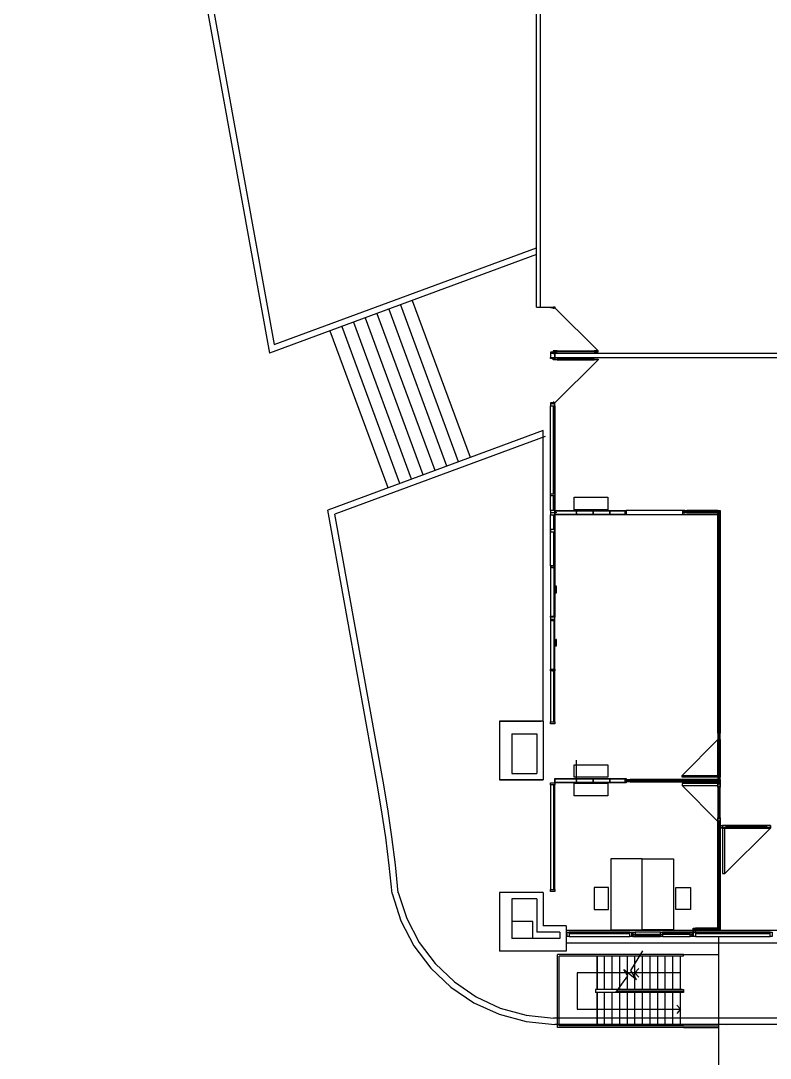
# Model space of a CAD drawing. Header units: metres. Extents: x 2 to 323, y -2 to 254.
# Drawn here: x 55.43 to 73.38, y 139.49 to 164.32 of the extents above; entities that cross this region are included whole.
import ezdxf

# ---------------------------------------------------------------- set-up
doc = ezdxf.new("R2010")
doc.units = ezdxf.units.M
doc.layers.add('REFERENCIA', color=7, linetype='Continuous')

msp = doc.modelspace()

# ---------------------------------------------------------------- linework, layer by layer
at = {"layer": 'REFERENCIA'}
for p, q in [((67.783, 157.471), (67.783, 165.052)), ((67.783, 157.471), (67.783, 165.052)), ((67.783, 157.471), (67.783, 165.052)), ((67.883, 157.471), (67.883, 165.052)), ((67.883, 157.471), (67.883, 165.052)), ((67.883, 157.471), (67.883, 165.052)), ((67.783, 158.726), (61.39, 156.368)), ((67.783, 158.726), (61.39, 156.368)), ((67.783, 158.726), (61.39, 156.368)), ((65.92, 153.764), (64.535, 157.517)), ((65.92, 153.764), (64.535, 157.517)), ((65.92, 153.764), (64.535, 157.517)), ((66.201, 153.868), (64.817, 157.62)), ((66.201, 153.868), (64.817, 157.62)), ((66.201, 153.868), (64.817, 157.62)), ((65.357, 153.556), (63.973, 157.309)), ((65.357, 153.556), (63.973, 157.309)), ((65.357, 153.556), (63.973, 157.309)), ((65.638, 153.66), (64.254, 157.413)), ((65.638, 153.66), (64.254, 157.413)), ((65.638, 153.66), (64.254, 157.413)), ((67.783, 157.471), (68.219, 157.471)), ((68.221, 157.448), (69.262, 156.419)), ((64.512, 153.245), (63.128, 156.997)), ((64.512, 153.245), (63.128, 156.997)), ((64.512, 153.245), (63.128, 156.997)), ((64.794, 153.348), (63.41, 157.101)), ((64.794, 153.348), (63.41, 157.101)), ((64.794, 153.348), (63.41, 157.101)), ((65.075, 153.452), (63.691, 157.205)), ((65.075, 153.452), (63.691, 157.205)), ((65.075, 153.452), (63.691, 157.205)), ((64.231, 153.141), (62.847, 156.894)), ((64.231, 153.141), (62.847, 156.894)), ((64.231, 153.141), (62.847, 156.894)), ((64.231, 153.141), (62.847, 156.894)), ((64.231, 153.141), (62.847, 156.894)), ((64.231, 153.141), (62.847, 156.894)), ((68.221, 155.176), (69.262, 156.206)), ((68.121, 152.602), (68.121, 155.102)), ((68.191, 153.002), (68.191, 155.082)), ((68.211, 155.082), (68.211, 153.002)), ((68.221, 155.102), (68.221, 152.602)), ((67.944, 154.511), (62.784, 152.607)), ((67.944, 154.511), (62.784, 152.607)), ((67.944, 154.511), (62.784, 152.607)), ((67.944, 147.552), (67.944, 154.511)), ((67.944, 147.552), (67.944, 154.511)), ((67.944, 147.552), (67.944, 154.511)), ((67.996, 154.37), (62.954, 152.51)), ((67.996, 154.37), (62.954, 152.51)), ((67.996, 154.37), (62.954, 152.51)), ((68.191, 152.622), (68.191, 152.952)), ((68.211, 152.952), (68.211, 152.622)), ((63.964, 146.096), (62.784, 152.607)), ((63.964, 146.096), (62.784, 152.607)), ((63.964, 146.096), (62.784, 152.607)), ((64.112, 146.123), (62.954, 152.51)), ((64.112, 146.123), (62.954, 152.51)), ((64.112, 146.123), (62.954, 152.51)), ((68.201, 152.162), (68.201, 152.472)), ((68.221, 152.492), (68.221, 150.052)), ((71.29, 152.5), (72.13, 152.5)), ((68.201, 151.297), (68.201, 152.092)), ((68.247, 150.677), (68.247, 150.632)), ((68.221, 147.542), (68.221, 149.992)), ((68.247, 149.402), (68.247, 149.357)), ((68.201, 147.562), (68.201, 148.737)), ((66.896, 147.552), (66.896, 146.152)), ((66.896, 147.552), (67.896, 147.552)), ((67.944, 147.552), (66.896, 147.552)), ((66.896, 147.552), (66.896, 146.152)), ((66.896, 147.552), (67.896, 147.552)), ((67.944, 147.552), (66.896, 147.552)), ((66.896, 147.552), (66.896, 146.152)), ((66.896, 147.552), (67.896, 147.552)), ((67.944, 147.552), (66.896, 147.552)), ((67.946, 147.552), (67.946, 146.152)), ((67.946, 147.552), (67.946, 146.152)), ((67.946, 147.552), (67.946, 146.152)), ((67.196, 147.252), (67.196, 146.302)), ((67.196, 147.252), (67.796, 147.252)), ((67.196, 147.252), (67.196, 146.302)), ((67.196, 147.252), (67.796, 147.252)), ((67.196, 147.252), (67.196, 146.302)), ((67.196, 147.252), (67.796, 147.252)), ((67.796, 147.252), (67.796, 146.302)), ((67.796, 147.252), (67.796, 146.302)), ((67.796, 147.252), (67.796, 146.302)), ((71.277, 146.257), (72.13, 147.116)), ((68.733, 146.62), (68.733, 146.182)), ((67.196, 146.302), (67.796, 146.302)), ((67.196, 146.302), (67.796, 146.302)), ((67.196, 146.302), (67.796, 146.302)), ((66.896, 146.152), (67.946, 146.152)), ((67.946, 146.152), (66.896, 146.152)), ((67.944, 146.152), (66.896, 146.152)), ((66.896, 146.152), (67.946, 146.152)), ((67.946, 146.152), (66.896, 146.152)), ((67.944, 146.152), (66.896, 146.152)), ((66.896, 146.152), (67.946, 146.152)), ((67.946, 146.152), (66.896, 146.152)), ((67.944, 146.152), (66.896, 146.152)), ((68.121, 146.032), (68.121, 143.527)), ((68.191, 146.012), (68.191, 143.547)), ((68.211, 143.547), (68.211, 146.012)), ((68.221, 143.527), (68.221, 146.032)), ((71.277, 146.016), (72.13, 145.156)), ((72.296, 143.91), (73.389, 144.996)), ((66.896, 143.452), (66.896, 142.052)), ((67.196, 143.452), (66.896, 143.452)), ((67.944, 143.452), (66.896, 143.452)), ((66.896, 143.452), (66.896, 142.052)), ((67.196, 143.452), (66.896, 143.452)), ((67.944, 143.452), (66.896, 143.452)), ((66.896, 143.452), (66.896, 142.052)), ((67.196, 143.452), (66.896, 143.452)), ((67.944, 143.452), (66.896, 143.452)), ((67.944, 143.452), (67.944, 142.652)), ((67.944, 143.452), (67.944, 142.652)), ((67.944, 143.452), (67.944, 142.652)), ((67.196, 143.302), (67.196, 142.352)), ((67.794, 143.302), (67.196, 143.302)), ((67.196, 143.302), (67.196, 142.352)), ((67.794, 143.302), (67.196, 143.302)), ((67.196, 143.302), (67.196, 142.352)), ((67.794, 143.302), (67.196, 143.302)), ((67.794, 143.302), (67.794, 142.502)), ((67.794, 143.302), (67.794, 142.502)), ((67.794, 143.302), (67.794, 142.502)), ((68.496, 142.652), (67.944, 142.652)), ((68.496, 142.652), (67.944, 142.652)), ((68.496, 142.652), (67.944, 142.652)), ((68.496, 142.652), (68.496, 142.052)), ((68.496, 142.652), (68.496, 142.052)), ((68.496, 142.652), (68.496, 142.052)), ((68.346, 142.352), (67.196, 142.352)), ((68.346, 142.352), (67.196, 142.352)), ((68.346, 142.352), (67.196, 142.352)), ((68.346, 142.502), (67.794, 142.502)), ((68.346, 142.502), (67.794, 142.502)), ((68.346, 142.502), (67.794, 142.502)), ((68.346, 142.502), (68.346, 142.352)), ((68.346, 142.502), (68.346, 142.352)), ((68.346, 142.502), (68.346, 142.352)), ((68.496, 142.352), (68.496, 142.052)), ((68.496, 142.352), (68.496, 142.052)), ((68.496, 142.352), (68.496, 142.052)), ((68.521, 142.552), (76.246, 142.552)), ((70.021, 142.502), (68.571, 142.502)), ((68.571, 142.402), (70.021, 142.402)), ((70.001, 142.492), (68.591, 142.492)), ((68.591, 142.472), (70.001, 142.472)), ((70.096, 142.402), (70.756, 142.402)), ((70.756, 142.502), (70.146, 142.502)), ((70.756, 142.452), (70.146, 142.452)), ((70.146, 142.427), (70.756, 142.427)), ((71.516, 142.502), (70.806, 142.502)), ((70.806, 142.477), (71.466, 142.477)), ((71.466, 142.452), (70.806, 142.452)), ((70.806, 142.402), (71.466, 142.402)), ((73.381, 142.502), (71.59, 142.502)), ((71.591, 142.402), (73.381, 142.402)), ((73.361, 142.492), (71.611, 142.492)), ((71.611, 142.472), (73.361, 142.472)), ((72.141, 142.404), (72.141, 128.021)), ((68.521, 142.252), (76.246, 142.252)), ((68.496, 142.052), (66.896, 142.052)), ((68.496, 142.052), (66.896, 142.052)), ((68.496, 142.052), (66.896, 142.052)), ((70.273, 141.967), (68.289, 141.967)), ((68.289, 140.222), (68.289, 141.967)), ((70.252, 141.931), (68.326, 141.931)), ((69.235, 141.931), (69.235, 141.131)), ((69.235, 141.931), (69.235, 141.131)), ((69.235, 141.131), (69.235, 141.931)), ((69.416, 141.131), (69.416, 141.931)), ((69.598, 141.131), (69.598, 141.931)), ((69.78, 141.131), (69.78, 141.931)), ((69.962, 141.131), (69.962, 141.931)), ((70.047, 141.589), (70.33, 142.061)), ((70.144, 141.131), (70.144, 141.931)), ((71.307, 141.931), (70.252, 141.931)), ((71.293, 141.967), (70.273, 141.967)), ((70.325, 141.131), (70.325, 141.931)), ((70.507, 141.131), (70.507, 141.931)), ((70.689, 141.131), (70.689, 141.931)), ((70.871, 141.131), (70.871, 141.931)), ((71.053, 141.131), (71.053, 141.931)), ((71.234, 141.131), (71.234, 141.931)), ((71.307, 141.967), (71.271, 141.967)), ((71.307, 141.931), (71.307, 141.967)), ((71.307, 141.967), (72.141, 141.967)), ((69.875, 141.614), (70.181, 141.368)), ((69.969, 141.456), (69.875, 141.614)), ((70.181, 141.368), (70.047, 141.589)), ((70.144, 141.531), (70.235, 141.632)), ((69.682, 141.058), (69.969, 141.456)), ((70.144, 141.531), (70.235, 141.43)), ((71.271, 141.131), (69.198, 141.131)), ((69.198, 141.131), (69.198, 141.058)), ((69.709, 141.131), (71.307, 141.131)), ((69.709, 141.095), (71.307, 141.095)), ((71.307, 141.131), (71.307, 141.058)), ((69.682, 141.058), (69.198, 141.058)), ((69.235, 141.058), (69.235, 140.258)), ((69.235, 141.058), (69.235, 140.258)), ((69.235, 140.258), (69.235, 141.058)), ((69.416, 140.258), (69.416, 141.058)), ((69.598, 140.258), (69.598, 141.058)), ((71.307, 141.058), (69.682, 141.058)), ((69.78, 140.258), (69.78, 141.058)), ((69.962, 140.258), (69.962, 141.058)), ((70.144, 140.258), (70.144, 141.058)), ((70.325, 140.258), (70.325, 141.058)), ((70.507, 140.258), (70.507, 141.058)), ((70.689, 140.258), (70.689, 141.058)), ((70.871, 140.258), (70.871, 141.058)), ((71.053, 140.258), (71.053, 141.058)), ((71.234, 140.258), (71.234, 141.058)), ((71.234, 140.658), (71.143, 140.76)), ((71.234, 140.658), (71.143, 140.557)), ((112.943, 140.446), (68.196, 140.446)), ((112.943, 140.446), (68.196, 140.446)), ((112.943, 140.296), (68.228, 140.296)), ((112.943, 140.296), (68.228, 140.296)), ((69.235, 140.222), (68.289, 140.222)), ((71.307, 140.258), (69.235, 140.258)), ((71.307, 140.222), (69.235, 140.222)), ((71.307, 140.258), (72.141, 140.258)), ((71.307, 140.222), (72.141, 140.222)), ((72.325, 140.258), (72.325, 140.258))]:
    msp.add_line(p, q, dxfattribs=at)
for points in [[(85.371, 177.33), (82.325, 180.695), (63.264, 193.799), (62.617, 194.175), (61.934, 194.448), (61.225, 194.615), (60.502, 194.678), (59.778, 194.636), (59.065, 194.488), (58.373, 194.235), (57.717, 193.877), (57.12, 193.425), (56.606, 192.899), (56.179, 192.308), (55.843, 191.666), (55.604, 190.981), (55.466, 190.266), (55.433, 189.53), (55.512, 188.786), (61.39, 156.368)], [(85.371, 177.33), (82.325, 180.695), (63.264, 193.799), (62.617, 194.175), (61.934, 194.448), (61.225, 194.615), (60.502, 194.678), (59.778, 194.636), (59.065, 194.488), (58.373, 194.235), (57.717, 193.877), (57.12, 193.425), (56.606, 192.899), (56.179, 192.308), (55.843, 191.666), (55.604, 190.981), (55.466, 190.266), (55.433, 189.53), (55.512, 188.786), (61.39, 156.368)], [(85.371, 177.33), (82.325, 180.695), (63.264, 193.799), (62.617, 194.175), (61.934, 194.448), (61.225, 194.615), (60.502, 194.678), (59.778, 194.636), (59.065, 194.488), (58.373, 194.235), (57.717, 193.877), (57.12, 193.425), (56.606, 192.899), (56.179, 192.308), (55.843, 191.666), (55.604, 190.981), (55.466, 190.266), (55.433, 189.53), (55.512, 188.786), (61.39, 156.368)], [(55.659, 188.813), (61.506, 156.57), (67.783, 158.886)], [(55.659, 188.813), (61.506, 156.57), (67.783, 158.886)], [(55.659, 188.813), (61.506, 156.57), (67.783, 158.886)], [(68.196, 157.472), (68.221, 157.472), (68.221, 157.448), (68.206, 157.448), (68.206, 157.436), (68.182, 157.436), (68.182, 157.448), (68.121, 157.448), (68.121, 157.472), (68.121, 157.472)], [(68.196, 156.362), (68.221, 156.362), (68.221, 156.386), (68.206, 156.386), (68.206, 156.399), (68.182, 156.399), (68.182, 156.386), (68.121, 156.386), (68.121, 156.362), (68.121, 156.362)], [(68.196, 156.262), (68.221, 156.262), (68.221, 156.238), (68.206, 156.238), (68.206, 156.226), (68.182, 156.226), (68.182, 156.238), (68.121, 156.238), (68.121, 156.262), (68.121, 156.262)], [(77.351, 156.362), (68.221, 156.362), (68.221, 156.262), (77.351, 156.262)], [(68.196, 155.152), (68.221, 155.152), (68.221, 155.176), (68.206, 155.176), (68.206, 155.189), (68.182, 155.189), (68.182, 155.176), (68.121, 155.176), (68.121, 155.152), (68.121, 155.152)], [(68.211, 152.142), (68.211, 152.472), (68.191, 152.472), (68.191, 152.142)], [(68.191, 152.092), (68.191, 151.297), (68.211, 151.297), (68.211, 152.092)], [(68.212, 151.237), (68.221, 151.237), (68.221, 151.277), (68.121, 151.277), (68.121, 151.237), (68.202, 151.237)], [(68.212, 151.242), (68.216, 151.242), (68.216, 151.272), (68.126, 151.272), (68.126, 151.242), (68.202, 151.242)], [(68.202, 151.237), (68.121, 151.237), (68.121, 150.072), (68.202, 150.072)], [(68.221, 150.677), (68.221, 151.237), (68.212, 151.237)], [(68.221, 150.632), (68.263, 150.632), (68.263, 150.784), (68.247, 150.784), (68.247, 150.677), (68.216, 150.677)], [(68.212, 150.072), (68.221, 150.072), (68.221, 150.632)], [(68.212, 150.072), (68.221, 150.072), (68.221, 150.042), (68.121, 150.042), (68.121, 150.072), (68.202, 150.072)], [(68.212, 150.067), (68.216, 150.067), (68.216, 150.047), (68.126, 150.047), (68.126, 150.067), (68.202, 150.067)], [(68.212, 149.962), (68.221, 149.962), (68.221, 149.992), (68.121, 149.992), (68.121, 149.962), (68.202, 149.962)], [(68.202, 149.962), (68.121, 149.962), (68.121, 148.797), (68.202, 148.797)], [(68.212, 149.967), (68.216, 149.967), (68.216, 149.987), (68.126, 149.987), (68.126, 149.967), (68.202, 149.967)], [(68.221, 149.402), (68.221, 149.962), (68.212, 149.962)], [(68.212, 148.797), (68.221, 148.797), (68.221, 149.357)], [(68.221, 149.357), (68.263, 149.357), (68.263, 149.509), (68.247, 149.509), (68.247, 149.402), (68.216, 149.402)], [(68.212, 148.797), (68.221, 148.797), (68.221, 148.757), (68.121, 148.757), (68.121, 148.797), (68.202, 148.797)], [(68.212, 148.792), (68.216, 148.792), (68.216, 148.762), (68.126, 148.762), (68.126, 148.792), (68.202, 148.792)], [(72.161, 147.031), (72.181, 147.031), (72.181, 147.116), (72.13, 147.116), (72.13, 147.031), (72.15, 147.031)], [(72.161, 147.036), (72.176, 147.036), (72.176, 147.111), (72.135, 147.111), (72.135, 147.036), (72.15, 147.036)], [(64.325, 143.431), (64.257, 144.1), (64.174, 144.767), (64.077, 145.433), (63.964, 146.096)], [(64.325, 143.431), (64.257, 144.1), (64.174, 144.767), (64.077, 145.433), (63.964, 146.096)], [(64.325, 143.431), (64.257, 144.1), (64.174, 144.767), (64.077, 145.433), (63.964, 146.096)], [(64.474, 143.444), (64.406, 144.117), (64.323, 144.788), (64.225, 145.456), (64.112, 146.123)], [(64.474, 143.444), (64.406, 144.117), (64.323, 144.788), (64.225, 145.456), (64.112, 146.123)], [(64.474, 143.444), (64.406, 144.117), (64.323, 144.788), (64.225, 145.456), (64.112, 146.123)], [(72.15, 146.297), (72.13, 146.297), (72.13, 146.212), (72.181, 146.212), (72.181, 146.297), (72.161, 146.297)], [(72.15, 145.976), (72.13, 145.976), (72.13, 146.061), (72.181, 146.061), (72.181, 145.976), (72.161, 145.976)], [(72.15, 146.292), (72.135, 146.292), (72.135, 146.217), (72.176, 146.217), (72.176, 146.292), (72.161, 146.292)], [(72.15, 145.981), (72.135, 145.981), (72.135, 146.056), (72.176, 146.056), (72.176, 145.981), (72.161, 145.981)], [(72.161, 145.241), (72.181, 145.241), (72.181, 145.156), (72.13, 145.156), (72.13, 145.241), (72.15, 145.241)], [(72.161, 145.236), (72.176, 145.236), (72.176, 145.161), (72.135, 145.161), (72.135, 145.236), (72.15, 145.236)], [(72.347, 145.021), (72.347, 144.996), (72.238, 144.996), (72.238, 145.06), (72.347, 145.06), (72.347, 145.035)], [(73.28, 145.035), (73.28, 145.06), (73.389, 145.06), (73.389, 144.996), (73.28, 144.996), (73.28, 145.021)], [(72.34, 145.021), (72.34, 145.002), (72.245, 145.002), (72.245, 145.054), (72.34, 145.054), (72.34, 145.035)], [(73.287, 145.035), (73.287, 145.054), (73.382, 145.054), (73.382, 145.002), (73.287, 145.002), (73.287, 145.021)], [(64.325, 143.431), (64.537, 142.774), (64.85, 142.176), (65.253, 141.644), (65.734, 141.188), (66.283, 140.816), (66.889, 140.538), (67.541, 140.362), (68.228, 140.296)], [(64.473, 143.457), (64.676, 142.83), (64.975, 142.258), (65.359, 141.75), (65.818, 141.313), (66.341, 140.956), (66.919, 140.687), (67.541, 140.514), (68.196, 140.446)], [(69.235, 140.258), (68.326, 140.258), (68.326, 141.931)], [(71.234, 141.531), (69.235, 141.531), (68.762, 141.531), (68.762, 140.658), (71.234, 140.658)]]:
    msp.add_lwpolyline(points, dxfattribs=at)
for points in [[(68.221, 156.362), (68.121, 156.362), (68.121, 156.262), (68.221, 156.262), (68.221, 156.362)], [(68.182, 156.399), (68.282, 156.399), (68.282, 156.419), (68.182, 156.419), (68.182, 156.399)], [(68.182, 156.399), (68.282, 156.399), (68.282, 156.419), (68.182, 156.419), (68.182, 156.399)], [(68.282, 156.419), (69.164, 156.419), (69.164, 156.399), (68.282, 156.399), (68.282, 156.419)], [(69.164, 156.399), (69.264, 156.399), (69.264, 156.419), (69.164, 156.419), (69.164, 156.399)], [(68.182, 156.226), (68.282, 156.226), (68.282, 156.206), (68.182, 156.206), (68.182, 156.226)], [(68.282, 156.206), (69.164, 156.206), (69.164, 156.226), (68.282, 156.226), (68.282, 156.206)], [(69.164, 156.226), (69.264, 156.226), (69.264, 156.206), (69.164, 156.206), (69.164, 156.226)], [(68.221, 155.152), (68.121, 155.152), (68.121, 155.102), (68.221, 155.102), (68.221, 155.152)], [(68.211, 155.082), (68.191, 155.082), (68.191, 155.102), (68.211, 155.102), (68.211, 155.082)], [(68.211, 153.022), (68.191, 153.022), (68.191, 153.002), (68.211, 153.002), (68.211, 153.022)], [(68.121, 152.952), (68.121, 153.002), (68.221, 153.002), (68.221, 152.952), (68.121, 152.952)], [(68.211, 152.932), (68.191, 152.932), (68.191, 152.952), (68.211, 152.952), (68.211, 152.932)], [(69.491, 152.916), (69.491, 152.616), (68.691, 152.616), (68.691, 152.916), (69.491, 152.916)], [(68.221, 152.602), (68.121, 152.602), (68.121, 152.552), (68.221, 152.552), (68.221, 152.602)], [(68.221, 152.542), (68.121, 152.542), (68.121, 152.492), (68.221, 152.492), (68.221, 152.542)], [(68.211, 152.602), (68.191, 152.602), (68.191, 152.622), (68.211, 152.622), (68.211, 152.602)], [(69.917, 152.582), (68.221, 152.582), (68.221, 152.597), (69.932, 152.597), (69.932, 152.497), (69.917, 152.497), (68.221, 152.497), (68.221, 152.512), (69.917, 152.512), (69.917, 152.582)], [(68.239, 152.517), (68.239, 152.514), (68.223, 152.514), (68.223, 152.516), (68.226, 152.52), (68.226, 152.574), (68.223, 152.578), (68.223, 152.58), (68.239, 152.58), (68.239, 152.577), (68.241, 152.577), (68.241, 152.582), (68.221, 152.582), (68.221, 152.577), (68.224, 152.574), (68.224, 152.521), (68.221, 152.517), (68.221, 152.512), (68.241, 152.512), (68.241, 152.517), (68.239, 152.517)], [(68.255, 152.552), (68.255, 152.549), (68.253, 152.546), (68.25, 152.544), (68.246, 152.543), (68.243, 152.544), (68.24, 152.546), (68.238, 152.549), (68.237, 152.552), (68.238, 152.555), (68.24, 152.558), (68.243, 152.56), (68.246, 152.561), (68.25, 152.56), (68.253, 152.558), (68.255, 152.555), (68.255, 152.552)], [(68.754, 152.517), (68.754, 152.514), (68.738, 152.514), (68.738, 152.516), (68.741, 152.52), (68.741, 152.574), (68.738, 152.578), (68.738, 152.58), (68.754, 152.58), (68.754, 152.577), (68.756, 152.577), (68.756, 152.582), (68.736, 152.582), (68.736, 152.577), (68.739, 152.574), (68.739, 152.521), (68.736, 152.517), (68.736, 152.512), (68.756, 152.512), (68.756, 152.517), (68.754, 152.517)], [(69.154, 152.517), (69.154, 152.514), (69.138, 152.514), (69.138, 152.516), (69.141, 152.52), (69.141, 152.574), (69.138, 152.578), (69.138, 152.58), (69.154, 152.58), (69.154, 152.577), (69.156, 152.577), (69.156, 152.582), (69.136, 152.582), (69.136, 152.577), (69.139, 152.574), (69.139, 152.521), (69.136, 152.517), (69.136, 152.512), (69.156, 152.512), (69.156, 152.517), (69.154, 152.517)], [(69.554, 152.517), (69.554, 152.514), (69.538, 152.514), (69.538, 152.516), (69.541, 152.52), (69.541, 152.574), (69.538, 152.578), (69.538, 152.58), (69.554, 152.58), (69.554, 152.577), (69.556, 152.577), (69.556, 152.582), (69.536, 152.582), (69.536, 152.577), (69.539, 152.574), (69.539, 152.521), (69.536, 152.517), (69.536, 152.512), (69.556, 152.512), (69.556, 152.517), (69.554, 152.517)], [(69.899, 152.517), (69.899, 152.514), (69.915, 152.514), (69.915, 152.516), (69.911, 152.52), (69.911, 152.574), (69.915, 152.578), (69.915, 152.58), (69.899, 152.58), (69.899, 152.577), (69.897, 152.577), (69.897, 152.582), (69.917, 152.582), (69.917, 152.577), (69.913, 152.574), (69.913, 152.521), (69.917, 152.517), (69.917, 152.512), (69.897, 152.512), (69.897, 152.517), (69.899, 152.517)], [(69.932, 152.597), (69.932, 152.5), (71.29, 152.5), (71.29, 152.597), (69.932, 152.597)], [(71.29, 152.596), (71.29, 152.545), (71.341, 152.545), (71.341, 152.596), (71.29, 152.596)], [(71.295, 152.591), (71.295, 152.55), (71.336, 152.55), (71.336, 152.591), (71.295, 152.591)], [(71.341, 152.596), (71.386, 152.596), (71.386, 152.545), (71.341, 152.545), (71.341, 152.596)], [(71.346, 152.591), (71.381, 152.591), (71.381, 152.55), (71.346, 152.55), (71.346, 152.591)], [(72.095, 152.566), (71.376, 152.566), (71.376, 152.576), (72.095, 152.576), (72.095, 152.566)], [(72.085, 152.596), (71.386, 152.596), (71.386, 152.545), (72.085, 152.545), (72.085, 152.596)], [(72.13, 152.596), (72.085, 152.596), (72.085, 152.545), (72.13, 152.545), (72.13, 152.596)], [(72.125, 152.591), (72.09, 152.591), (72.09, 152.55), (72.125, 152.55), (72.125, 152.591)], [(72.181, 152.596), (72.181, 152.545), (72.13, 152.545), (72.13, 152.596), (72.181, 152.596)], [(72.181, 152.545), (72.181, 152.5), (72.13, 152.5), (72.13, 152.545), (72.181, 152.545)], [(72.176, 152.591), (72.176, 152.55), (72.135, 152.55), (72.135, 152.591), (72.176, 152.591)], [(72.176, 152.54), (72.176, 152.505), (72.135, 152.505), (72.135, 152.54), (72.176, 152.54)], [(68.121, 151.277), (68.121, 152.492), (68.221, 152.492), (68.221, 151.277), (68.121, 151.277)], [(68.211, 152.472), (68.191, 152.472), (68.191, 152.492), (68.211, 152.492), (68.211, 152.472)], [(68.211, 152.472), (68.191, 152.472), (68.191, 152.492), (68.211, 152.492), (68.211, 152.472)], [(72.181, 152.5), (72.181, 147.257), (72.13, 147.257), (72.13, 152.5), (72.181, 152.5)], [(72.151, 152.51), (72.151, 147.237), (72.161, 147.237), (72.161, 152.51), (72.151, 152.51)], [(68.121, 152.142), (68.121, 152.092), (68.221, 152.092), (68.221, 152.142), (68.121, 152.142)], [(68.211, 152.162), (68.191, 152.162), (68.191, 152.142), (68.211, 152.142), (68.211, 152.162)], [(68.211, 151.297), (68.191, 151.297), (68.191, 151.277), (68.211, 151.277), (68.211, 151.297)], [(68.202, 151.245), (68.202, 150.064), (68.212, 150.064), (68.212, 151.245), (68.202, 151.245)], [(68.121, 150.042), (68.121, 149.992), (68.221, 149.992), (68.221, 150.042), (68.121, 150.042)], [(68.202, 149.97), (68.202, 148.789), (68.212, 148.789), (68.212, 149.97), (68.202, 149.97)], [(68.121, 148.757), (68.121, 147.542), (68.221, 147.542), (68.221, 148.757), (68.121, 148.757)], [(68.211, 148.737), (68.191, 148.737), (68.191, 148.757), (68.211, 148.757), (68.211, 148.737)], [(68.191, 148.737), (68.191, 147.562), (68.211, 147.562), (68.211, 148.737), (68.191, 148.737)], [(68.211, 147.562), (68.191, 147.562), (68.191, 147.542), (68.211, 147.542), (68.211, 147.562)], [(68.221, 147.492), (68.121, 147.492), (68.121, 147.542), (68.221, 147.542), (68.221, 147.492)], [(72.181, 147.202), (72.181, 147.247), (72.13, 147.247), (72.13, 147.202), (72.181, 147.202)], [(72.181, 147.151), (72.181, 147.202), (72.13, 147.202), (72.13, 147.151), (72.181, 147.151)], [(72.13, 147.116), (72.181, 147.116), (72.181, 147.161), (72.13, 147.161), (72.13, 147.116)], [(72.13, 147.116), (72.167, 147.116), (72.167, 147.116), (72.181, 147.116), (72.181, 146.31), (72.181, 146.212), (72.144, 146.212), (72.144, 146.212), (72.13, 146.212), (72.13, 146.31), (72.13, 147.116)], [(72.176, 147.207), (72.176, 147.242), (72.135, 147.242), (72.135, 147.207), (72.176, 147.207)], [(72.176, 147.156), (72.176, 147.197), (72.135, 147.197), (72.135, 147.156), (72.176, 147.156)], [(72.135, 147.121), (72.176, 147.121), (72.176, 147.156), (72.135, 147.156), (72.135, 147.121)], [(72.161, 147.041), (72.15, 147.041), (72.15, 146.282), (72.161, 146.282), (72.161, 147.041)], [(69.491, 146.511), (69.491, 146.211), (68.691, 146.211), (68.691, 146.511), (69.491, 146.511)], [(68.221, 146.032), (68.121, 146.032), (68.121, 146.082), (68.221, 146.082), (68.221, 146.032)], [(69.917, 146.166), (68.221, 146.167), (68.221, 146.182), (69.932, 146.181), (69.932, 146.081), (68.221, 146.082), (68.221, 146.097), (69.917, 146.096), (69.917, 146.166)], [(68.239, 146.102), (68.239, 146.099), (68.223, 146.099), (68.223, 146.101), (68.226, 146.105), (68.226, 146.159), (68.223, 146.163), (68.223, 146.165), (68.239, 146.165), (68.239, 146.162), (68.241, 146.162), (68.241, 146.167), (68.221, 146.167), (68.221, 146.162), (68.224, 146.159), (68.224, 146.106), (68.221, 146.102), (68.221, 146.097), (68.241, 146.097), (68.241, 146.102), (68.239, 146.102)], [(69.491, 146.068), (69.491, 145.768), (68.691, 145.768), (68.691, 146.068), (69.491, 146.068)], [(68.754, 146.102), (68.754, 146.099), (68.738, 146.099), (68.738, 146.101), (68.741, 146.105), (68.741, 146.159), (68.738, 146.163), (68.738, 146.165), (68.754, 146.165), (68.754, 146.162), (68.756, 146.162), (68.756, 146.167), (68.736, 146.167), (68.736, 146.162), (68.739, 146.159), (68.739, 146.106), (68.736, 146.102), (68.736, 146.097), (68.756, 146.097), (68.756, 146.102), (68.754, 146.102)], [(69.154, 146.102), (69.154, 146.099), (69.138, 146.099), (69.138, 146.101), (69.141, 146.105), (69.141, 146.159), (69.138, 146.163), (69.138, 146.165), (69.154, 146.165), (69.154, 146.162), (69.156, 146.162), (69.156, 146.167), (69.136, 146.167), (69.136, 146.162), (69.139, 146.159), (69.139, 146.106), (69.136, 146.102), (69.136, 146.097), (69.156, 146.097), (69.156, 146.102), (69.154, 146.102)], [(69.554, 146.102), (69.554, 146.099), (69.538, 146.099), (69.538, 146.101), (69.541, 146.105), (69.541, 146.159), (69.538, 146.163), (69.538, 146.165), (69.554, 146.165), (69.554, 146.162), (69.556, 146.162), (69.556, 146.167), (69.536, 146.167), (69.536, 146.162), (69.539, 146.159), (69.539, 146.106), (69.536, 146.102), (69.536, 146.097), (69.556, 146.097), (69.556, 146.102), (69.554, 146.102)], [(69.899, 146.101), (69.899, 146.098), (69.915, 146.098), (69.915, 146.1), (69.911, 146.104), (69.911, 146.158), (69.915, 146.162), (69.915, 146.164), (69.899, 146.164), (69.899, 146.161), (69.897, 146.161), (69.897, 146.166), (69.917, 146.166), (69.917, 146.161), (69.913, 146.158), (69.913, 146.105), (69.917, 146.101), (69.917, 146.096), (69.897, 146.096), (69.897, 146.101), (69.899, 146.101)], [(69.983, 146.157), (69.983, 146.106), (69.932, 146.106), (69.932, 146.157), (69.983, 146.157)], [(69.978, 146.152), (69.978, 146.111), (69.937, 146.111), (69.937, 146.152), (69.978, 146.152)], [(70.028, 146.106), (69.983, 146.106), (69.983, 146.157), (70.028, 146.157), (70.028, 146.106)], [(70.023, 146.111), (69.988, 146.111), (69.988, 146.152), (70.023, 146.152), (70.023, 146.111)], [(70.018, 146.138), (72.095, 146.138), (72.095, 146.124), (70.018, 146.124), (70.018, 146.138)], [(70.028, 146.157), (70.028, 146.106), (72.085, 146.106), (72.085, 146.157), (70.028, 146.157)], [(71.277, 146.212), (71.277, 146.243), (71.277, 146.243), (71.277, 146.257), (71.992, 146.257), (72.13, 146.257), (72.13, 146.226), (72.13, 146.226), (72.13, 146.212), (71.992, 146.212), (71.277, 146.212)], [(71.277, 146.061), (71.277, 146.03), (71.277, 146.03), (71.277, 146.016), (71.992, 146.016), (72.13, 146.016), (72.13, 146.047), (72.13, 146.047), (72.13, 146.061), (71.992, 146.061), (71.277, 146.061)], [(72.085, 146.106), (72.13, 146.106), (72.13, 146.157), (72.085, 146.157), (72.085, 146.106)], [(72.09, 146.111), (72.125, 146.111), (72.125, 146.152), (72.09, 146.152), (72.09, 146.111)], [(72.13, 146.167), (72.181, 146.167), (72.181, 146.212), (72.13, 146.212), (72.13, 146.167)], [(72.181, 146.157), (72.181, 146.106), (72.13, 146.106), (72.13, 146.157), (72.181, 146.157)], [(72.13, 146.106), (72.181, 146.106), (72.181, 146.061), (72.13, 146.061), (72.13, 146.106)], [(72.13, 145.156), (72.167, 145.156), (72.167, 145.156), (72.181, 145.156), (72.181, 145.962), (72.181, 146.061), (72.144, 146.061), (72.144, 146.061), (72.13, 146.061), (72.13, 145.962), (72.13, 145.156)], [(72.135, 146.172), (72.176, 146.172), (72.176, 146.207), (72.135, 146.207), (72.135, 146.172)], [(72.176, 146.152), (72.176, 146.111), (72.135, 146.111), (72.135, 146.152), (72.176, 146.152)], [(72.135, 146.101), (72.176, 146.101), (72.176, 146.066), (72.135, 146.066), (72.135, 146.101)], [(68.211, 146.012), (68.191, 146.012), (68.191, 146.032), (68.211, 146.032), (68.211, 146.012)], [(72.161, 145.231), (72.15, 145.231), (72.15, 145.991), (72.161, 145.991), (72.161, 145.231)], [(72.13, 145.156), (72.181, 145.156), (72.181, 145.111), (72.13, 145.111), (72.13, 145.156)], [(72.181, 145.111), (72.181, 145.06), (72.13, 145.06), (72.13, 145.111), (72.181, 145.111)], [(72.181, 145.06), (72.181, 145.015), (72.13, 145.015), (72.13, 145.06), (72.181, 145.06)], [(72.135, 145.151), (72.176, 145.151), (72.176, 145.116), (72.135, 145.116), (72.135, 145.151)], [(72.176, 145.106), (72.176, 145.065), (72.135, 145.065), (72.135, 145.106), (72.176, 145.106)], [(72.181, 144.996), (72.181, 145.06), (72.238, 145.06), (72.238, 144.996), (72.181, 144.996)], [(73.389, 144.996), (73.389, 145.042), (73.389, 145.042), (73.389, 145.06), (72.364, 145.06), (72.238, 145.06), (72.238, 145.013), (72.238, 145.013), (72.238, 144.996), (72.364, 144.996), (73.389, 144.996)], [(72.181, 145.025), (72.181, 142.648), (72.13, 142.648), (72.13, 145.025), (72.181, 145.025)], [(72.176, 145.055), (72.176, 145.02), (72.135, 145.02), (72.135, 145.055), (72.176, 145.055)], [(72.151, 145.025), (72.151, 142.638), (72.161, 142.638), (72.161, 145.025), (72.151, 145.025)], [(72.188, 145.002), (72.188, 145.054), (72.232, 145.054), (72.232, 145.002), (72.188, 145.002)], [(72.238, 143.91), (72.278, 143.91), (72.278, 143.91), (72.296, 143.91), (72.296, 144.82), (72.296, 144.996), (72.256, 144.996), (72.256, 144.996), (72.238, 144.996), (72.238, 144.82), (72.238, 143.91)], [(73.293, 145.035), (73.293, 145.021), (72.327, 145.021), (72.327, 145.035), (73.293, 145.035)], [(69.567, 144.26), (69.567, 142.56), (70.317, 142.56), (70.317, 144.26), (69.567, 144.26)], [(71.067, 144.26), (71.067, 142.56), (70.317, 142.56), (70.317, 144.26), (71.067, 144.26)], [(69.163, 143.574), (69.163, 143.048), (69.512, 143.048), (69.512, 143.574), (69.163, 143.574)], [(71.471, 143.574), (71.471, 143.048), (71.122, 143.048), (71.122, 143.574), (71.471, 143.574)], [(68.221, 143.477), (68.121, 143.477), (68.121, 143.527), (68.221, 143.527), (68.221, 143.477)], [(68.211, 143.547), (68.191, 143.547), (68.191, 143.527), (68.211, 143.527), (68.211, 143.547)], [(67.196, 142.361), (67.696, 142.361), (67.696, 142.761), (67.196, 142.761), (67.196, 142.361)], [(67.196, 142.361), (67.696, 142.361), (67.696, 142.761), (67.196, 142.761), (67.196, 142.361)], [(71.54, 142.553), (71.54, 142.603), (71.591, 142.603), (71.591, 142.553), (71.54, 142.553)], [(71.545, 142.558), (71.545, 142.598), (71.586, 142.598), (71.586, 142.558), (71.545, 142.558)], [(71.581, 142.583), (72.095, 142.583), (72.095, 142.573), (71.581, 142.573), (71.581, 142.583)], [(71.591, 142.603), (71.591, 142.552), (72.085, 142.552), (72.085, 142.603), (71.591, 142.603)], [(72.085, 142.552), (72.13, 142.552), (72.13, 142.603), (72.085, 142.603), (72.085, 142.552)], [(72.09, 142.557), (72.125, 142.557), (72.125, 142.598), (72.09, 142.598), (72.09, 142.557)], [(72.181, 142.648), (72.181, 142.603), (72.13, 142.603), (72.13, 142.648), (72.181, 142.648)], [(72.181, 142.603), (72.181, 142.552), (72.13, 142.552), (72.13, 142.603), (72.181, 142.603)], [(72.176, 142.643), (72.176, 142.608), (72.135, 142.608), (72.135, 142.643), (72.176, 142.643)], [(72.176, 142.598), (72.176, 142.557), (72.135, 142.557), (72.135, 142.598), (72.176, 142.598)], [(68.571, 142.502), (68.571, 142.402), (68.521, 142.402), (68.521, 142.502), (68.571, 142.502)], [(68.591, 142.492), (68.591, 142.472), (68.571, 142.472), (68.571, 142.492), (68.591, 142.492)], [(70.001, 142.492), (70.001, 142.472), (70.021, 142.472), (70.021, 142.492), (70.001, 142.492)], [(70.071, 142.502), (70.071, 142.402), (70.021, 142.402), (70.021, 142.502), (70.071, 142.502)], [(70.096, 142.502), (70.096, 142.402), (70.071, 142.402), (70.071, 142.502), (70.096, 142.502)], [(70.146, 142.502), (70.146, 142.452), (70.096, 142.452), (70.096, 142.502), (70.146, 142.502)], [(70.146, 142.452), (70.146, 142.402), (70.096, 142.402), (70.096, 142.452), (70.146, 142.452)], [(70.806, 142.502), (70.806, 142.452), (70.756, 142.452), (70.756, 142.502), (70.806, 142.502)], [(70.806, 142.452), (70.806, 142.402), (70.756, 142.402), (70.756, 142.452), (70.806, 142.452)], [(71.516, 142.502), (71.516, 142.452), (71.466, 142.452), (71.466, 142.502), (71.516, 142.502)], [(71.516, 142.452), (71.516, 142.402), (71.466, 142.402), (71.466, 142.452), (71.516, 142.452)], [(71.541, 142.502), (71.541, 142.402), (71.516, 142.402), (71.516, 142.502), (71.541, 142.502)], [(71.591, 142.553), (71.591, 142.502), (71.541, 142.502), (71.541, 142.553), (71.591, 142.553)], [(71.591, 142.502), (71.591, 142.402), (71.541, 142.402), (71.541, 142.502), (71.591, 142.502)], [(71.586, 142.548), (71.586, 142.507), (71.546, 142.507), (71.546, 142.548), (71.586, 142.548)], [(71.611, 142.492), (71.611, 142.472), (71.591, 142.472), (71.591, 142.492), (71.611, 142.492)], [(73.361, 142.492), (73.361, 142.472), (73.381, 142.472), (73.381, 142.492), (73.361, 142.492)], [(73.431, 142.502), (73.431, 142.402), (73.381, 142.402), (73.381, 142.502), (73.431, 142.502)]]:
    msp.add_lwpolyline(points, close=True, dxfattribs=at)

doc.saveas('drawing.dxf')
